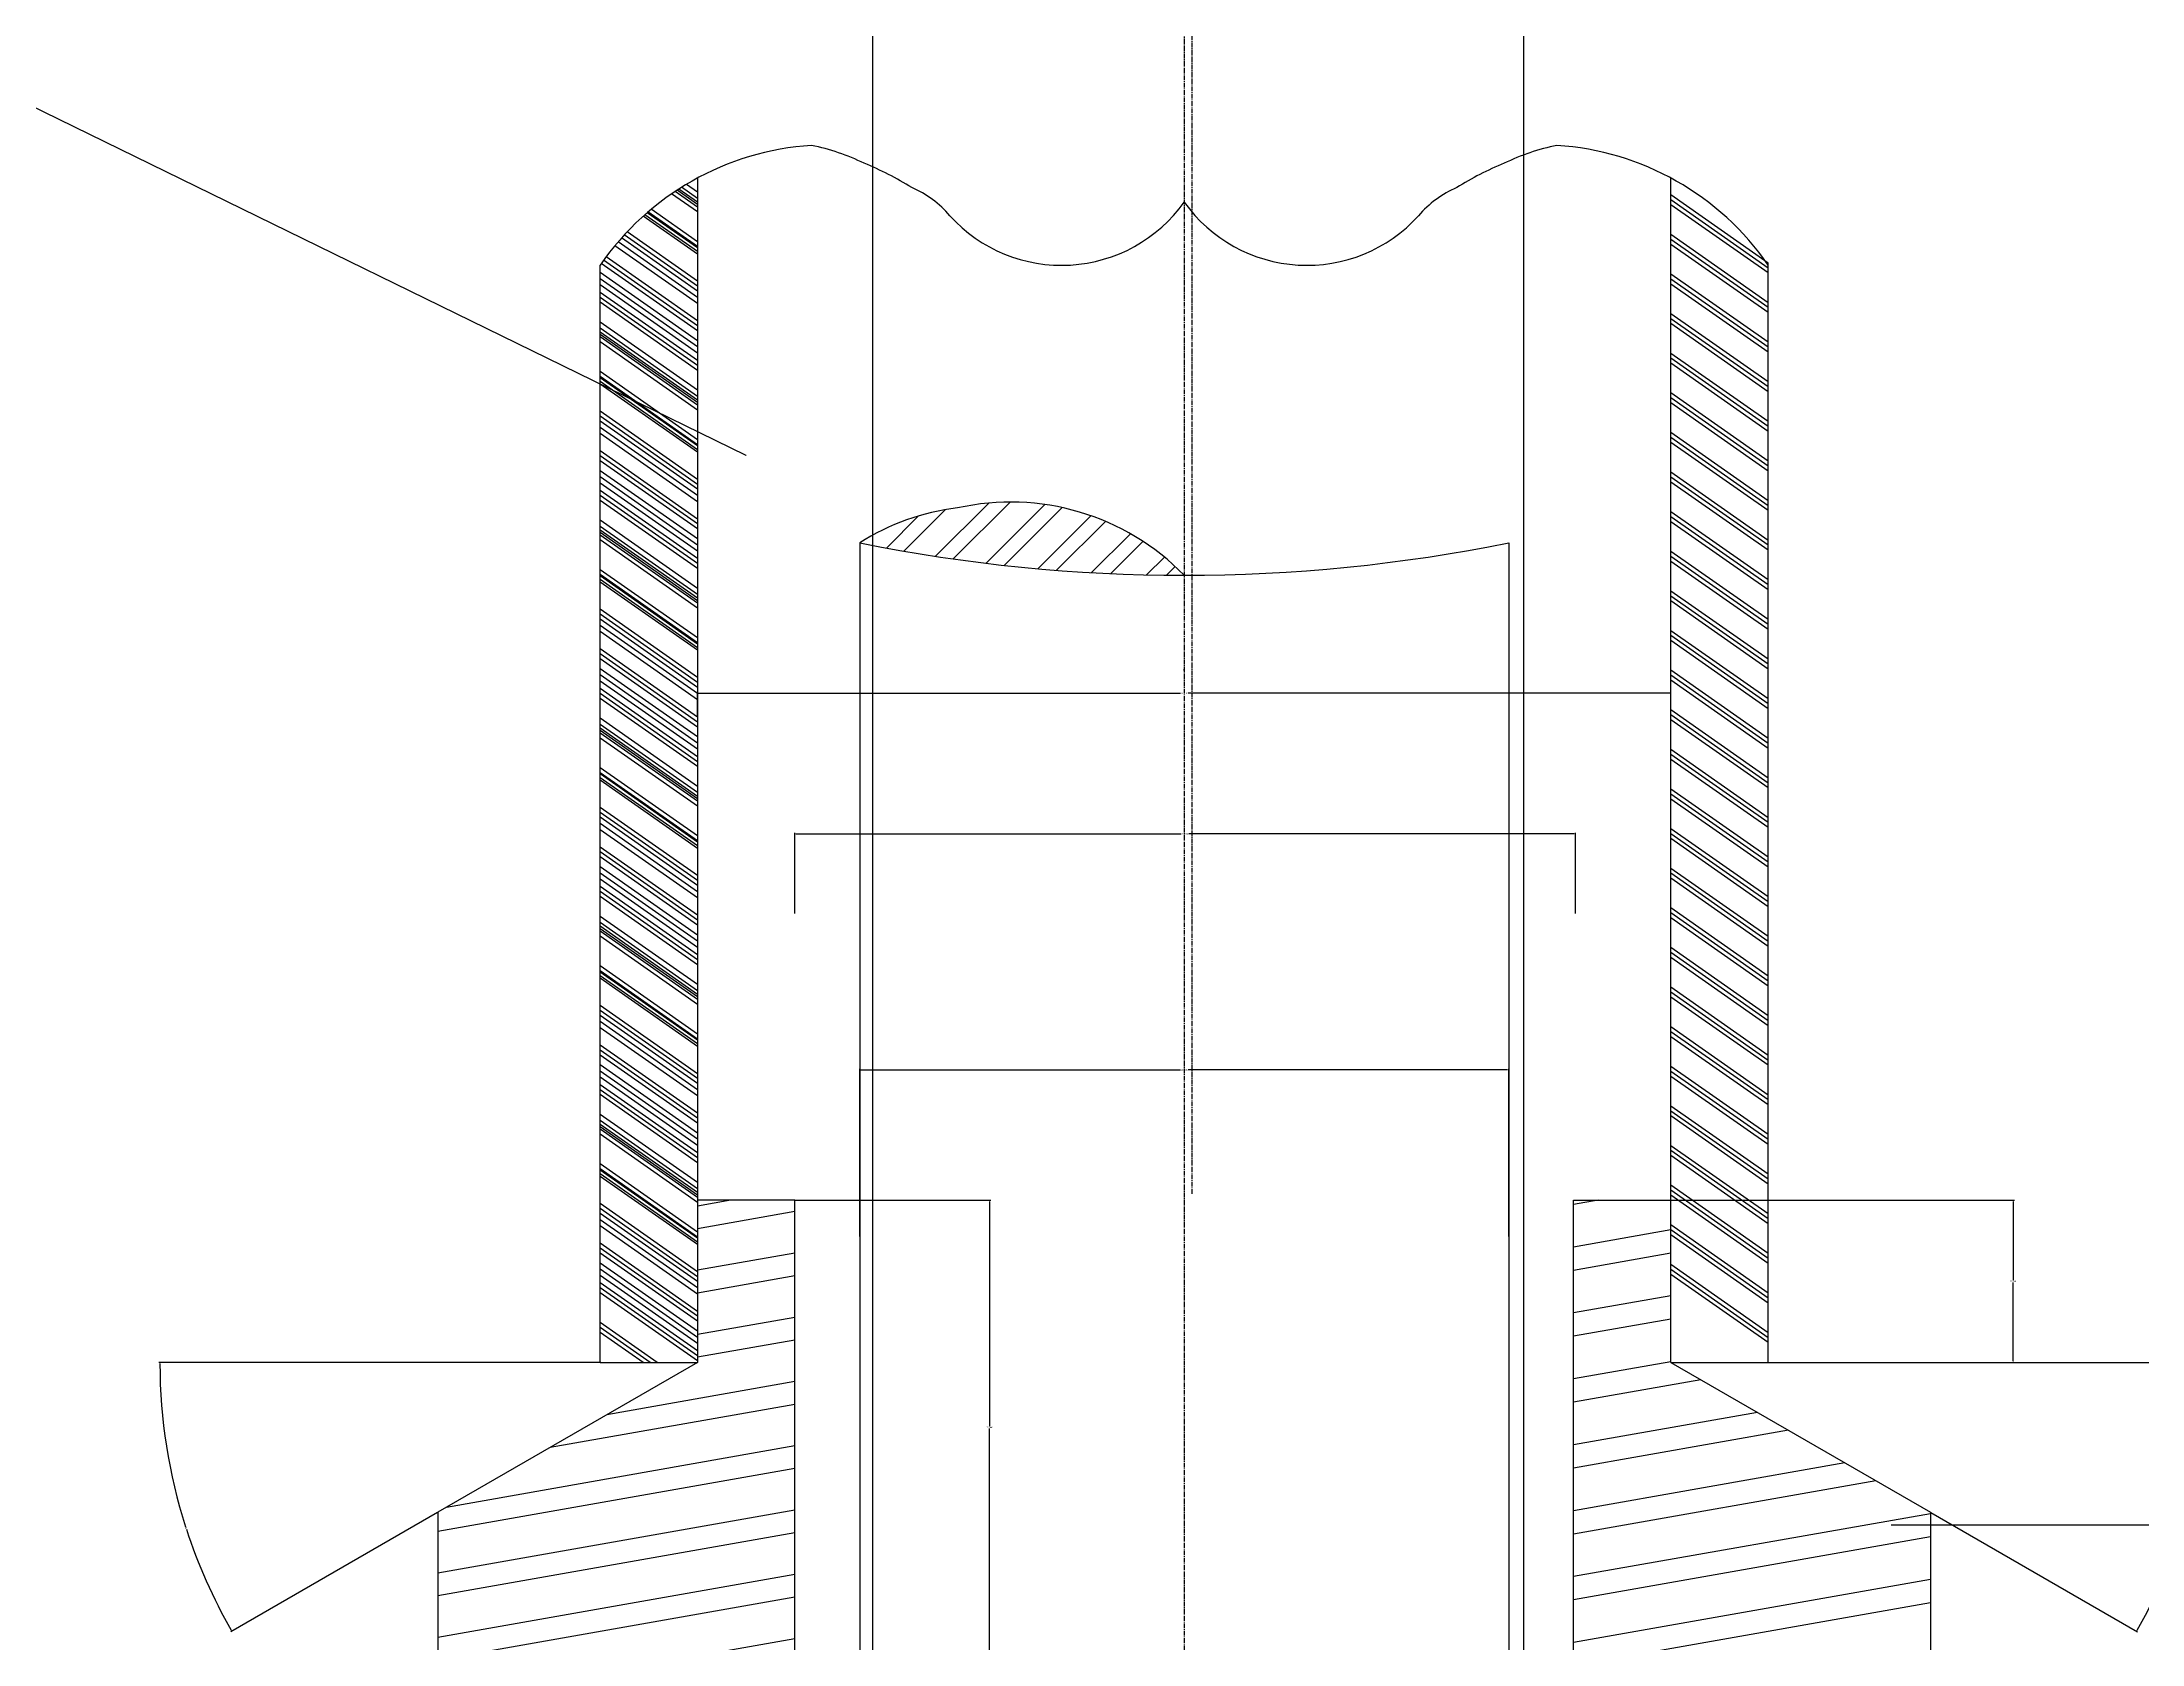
# Model space of a CAD drawing. Header units: millimetres. Extents: x 9612 to 23319, y 1863 to 14354.
# Drawn here: x 22384.3 to 22707.9, y 8295.9 to 8542.7 of the extents above; entities that cross this region are included whole.
import ezdxf

# ---------------------------------------------------------------- set-up
doc = ezdxf.new("R2010")
doc.units = ezdxf.units.MM
doc.header["$MEASUREMENT"] = 0
doc.linetypes.add('CENTER2', pattern=[1.125, 0.75, -0.125, 0.125, -0.125])
doc.styles.get("Standard").update_dxf_attribs({"font": 'arial.ttf'})
doc.dimstyles.get("Standard").update_dxf_attribs({"dimtxt": 0.18, "dimasz": 0.18, "dimexe": 0.18, "dimexo": 0.0625, "dimgap": 0.09, "dimtad": 0, "dimtih": 1, "dimtoh": 1, "dimdec": 4, "dimzin": 0, "dimdsep": 46, "dimtxsty": 'Standard', "dimcen": 0.09, "dimadec": 0, "dimazin": 0, "dimtfac": 1, "dimtdec": 4, "dimtofl": 0, "dimtmove": 0, "dimatfit": 3, "dimfxl": 1, "dimtolj": 1, "dimtzin": 0, "dimarcsym": 0})

# ---------------------------------------------------------------- blocks, each defined once
blk = doc.blocks.new('*D111')
at = {"color": 0, "linetype": 'Continuous', "lineweight": -2, "transparency": 16777216}
for p, q in [((11770.3, 7626.05), (11838.25, 7626.05)), ((11795.29, 7602.93), (11827.13, 7584.54))]:
    blk.add_line(p, q, dxfattribs=at)
for start, end in [(342.1989, 359.8755), (330.1262, 341.9343)]:
    blk.add_arc((11755.23, 7626.05), 82.84, start, end, dxfattribs=at)
at = {"color": 0, "linetype": 'Continuous', "transparency": 16777216}
for points in [[(11838.04, 7625.87), (11838.1, 7625.87), (11838.07, 7626.05)], [(11827.09, 7584.77), (11827.04, 7584.8), (11826.98, 7584.63)]]:
    blk.add_solid(points, dxfattribs=at)
at = {"layer": 'Defpoints', "color": 0, "linetype": 'Continuous', "transparency": 16777216}
for p in [(11755.23, 7626.05), (11755.24, 7626.05), (11770.23, 7626.05), (11836.82, 7611.67), (11795.23, 7602.96)]:
    blk.add_point(p, dxfattribs=at)
at = {"color": 0, "linetype": 'Continuous', "transparency": 16777216, "insert": (11834.05, 7600.54), "char_height": 0.18, "attachment_point": 5}
blk.add_mtext('\\A1;30°', dxfattribs=at)
blk = doc.blocks.new('*D112')
at = {"color": 0, "linetype": 'Continuous', "lineweight": -2, "transparency": 16777216}
for p, q in [((11590.17, 7626.05), (11522.21, 7626.05)), ((11565.18, 7602.93), (11533.33, 7584.54))]:
    blk.add_line(p, q, dxfattribs=at)
for start, end in [(180.1245, 197.8011), (198.0657, 209.8738)]:
    blk.add_arc((11605.23, 7626.05), 82.84, start, end, dxfattribs=at)
at = {"color": 0, "linetype": 'Continuous', "transparency": 16777216}
for points in [[(11522.36, 7625.87), (11522.42, 7625.87), (11522.39, 7626.05)], [(11533.43, 7584.8), (11533.37, 7584.77), (11533.49, 7584.63)]]:
    blk.add_solid(points, dxfattribs=at)
at = {"layer": 'Defpoints', "color": 0, "linetype": 'Continuous', "transparency": 16777216}
for p in [(11590.23, 7626.05), (11605.23, 7626.05), (11605.23, 7626.05), (11523.65, 7611.67), (11565.23, 7602.96)]:
    blk.add_point(p, dxfattribs=at)
at = {"color": 0, "linetype": 'Continuous', "transparency": 16777216, "insert": (11526.42, 7600.54), "char_height": 0.18, "attachment_point": 5}
blk.add_mtext('\\A1;30°', dxfattribs=at)
blk = doc.blocks.new('*D114')
at = {"color": 0, "lineweight": -2, "transparency": 16777216}
for p, q in [((11620.3, 7651.05), (11650.42, 7651.05)), ((11650.24, 7650.87), (11650.24, 7616.23)), ((11650.24, 7581.23), (11650.24, 7615.87)), ((11620.3, 7581.05), (11650.42, 7581.05))]:
    blk.add_line(p, q, dxfattribs=at)
at = {"color": 0, "transparency": 16777216}
for points in [[(11650.21, 7650.87), (11650.27, 7650.87), (11650.24, 7651.05)], [(11650.21, 7581.23), (11650.27, 7581.23), (11650.24, 7581.05)]]:
    blk.add_solid(points, dxfattribs=at)
at = {"layer": 'Defpoints', "color": 0, "transparency": 16777216}
for p in [(11620.23, 7651.05), (11650.24, 7651.05), (11620.23, 7581.05)]:
    blk.add_point(p, dxfattribs=at)
at = {"color": 0, "transparency": 16777216, "insert": (11650.24, 7616.05), "char_height": 0.18, "attachment_point": 5}
blk.add_mtext('\\A1;70.0000', dxfattribs=at)
blk = doc.blocks.new('*D115')
at = {"color": 0, "lineweight": -2, "transparency": 16777216}
for p, q in [((11630.23, 7645.44), (11630.23, 7671.29)), ((11630.41, 7671.11), (11679.64, 7671.11)), ((11730.05, 7671.11), (11680.83, 7671.11)), ((11730.23, 7645.44), (11730.23, 7671.29))]:
    blk.add_line(p, q, dxfattribs=at)
at = {"color": 0, "transparency": 16777216}
for points in [[(11630.41, 7671.14), (11630.41, 7671.08), (11630.23, 7671.11)], [(11730.05, 7671.14), (11730.05, 7671.08), (11730.23, 7671.11)]]:
    blk.add_solid(points, dxfattribs=at)
at = {"layer": 'Defpoints', "color": 0, "transparency": 16777216}
for p in [(11730.23, 7671.11), (11630.23, 7645.37), (11730.23, 7645.37)]:
    blk.add_point(p, dxfattribs=at)
at = {"color": 0, "transparency": 16777216, "insert": (11680.23, 7671.11), "char_height": 0.18, "attachment_point": 5}
blk.add_mtext('\\A1;100.0000', dxfattribs=at)
blk = doc.blocks.new('*D116')
at = {"color": 0, "lineweight": -2, "transparency": 16777216}
for p, q in [((11620.23, 7695.2), (11620.23, 7707.66)), ((11620.41, 7707.48), (11679.77, 7707.48)), ((11740.32, 7707.48), (11680.96, 7707.48)), ((11740.5, 7695.2), (11740.5, 7707.66))]:
    blk.add_line(p, q, dxfattribs=at)
at = {"color": 0, "transparency": 16777216}
for points in [[(11620.41, 7707.51), (11620.41, 7707.45), (11620.23, 7707.48)], [(11740.32, 7707.51), (11740.32, 7707.45), (11740.5, 7707.48)]]:
    blk.add_solid(points, dxfattribs=at)
at = {"layer": 'Defpoints', "color": 0, "transparency": 16777216}
for p in [(11740.5, 7707.48), (11620.23, 7695.14), (11740.5, 7695.14)]:
    blk.add_point(p, dxfattribs=at)
at = {"color": 0, "transparency": 16777216, "insert": (11680.37, 7707.48), "char_height": 0.18, "attachment_point": 5}
blk.add_mtext('\\A1;120.2646', dxfattribs=at)
blk = doc.blocks.new('*D117')
at = {"color": 0, "lineweight": -2, "transparency": 16777216}
for p, q in [((11605.23, 7725.54), (11605.23, 7729.35)), ((11605.41, 7729.17), (11679.64, 7729.17)), ((11755.05, 7729.17), (11680.83, 7729.17)), ((11755.23, 7719.02), (11755.23, 7729.35))]:
    blk.add_line(p, q, dxfattribs=at)
at = {"color": 0, "transparency": 16777216}
for points in [[(11605.41, 7729.2), (11605.41, 7729.14), (11605.23, 7729.17)], [(11755.05, 7729.2), (11755.05, 7729.14), (11755.23, 7729.17)]]:
    blk.add_solid(points, dxfattribs=at)
at = {"layer": 'Defpoints', "color": 0, "transparency": 16777216}
for p in [(11755.23, 7729.17), (11605.23, 7725.48), (11755.23, 7718.96)]:
    blk.add_point(p, dxfattribs=at)
at = {"color": 0, "transparency": 16777216, "insert": (11680.23, 7729.17), "char_height": 0.18, "attachment_point": 5}
blk.add_mtext('\\A1;150.0000', dxfattribs=at)
blk = doc.blocks.new('*D119')
at = {"color": 0, "lineweight": -2, "transparency": 16777216}
for p, q in [((11755.3, 7651.05), (11808.16, 7651.05)), ((11807.98, 7650.87), (11807.98, 7638.73)), ((11807.98, 7626.23), (11807.98, 7638.37)), ((11755.3, 7626.05), (11808.16, 7626.05))]:
    blk.add_line(p, q, dxfattribs=at)
at = {"color": 0, "transparency": 16777216}
for points in [[(11807.95, 7650.87), (11808.01, 7650.87), (11807.98, 7651.05)], [(11807.95, 7626.23), (11808.01, 7626.23), (11807.98, 7626.05)]]:
    blk.add_solid(points, dxfattribs=at)
at = {"layer": 'Defpoints', "color": 0, "transparency": 16777216}
for p in [(11755.23, 7651.05), (11755.23, 7626.05), (11807.98, 7626.05)]:
    blk.add_point(p, dxfattribs=at)
at = {"color": 0, "transparency": 16777216, "insert": (11807.98, 7638.55), "char_height": 0.18, "attachment_point": 5}
blk.add_mtext('\\A1;25.0000', dxfattribs=at)
blk = doc.blocks.new('*D120')
at = {"color": 0, "lineweight": -2, "transparency": 16777216}
for p, q in [((11789.17, 7626.05), (11863.59, 7626.05)), ((11863.41, 7625.87), (11863.41, 7613.73)), ((11863.41, 7601.23), (11863.41, 7613.37)), ((11789.17, 7601.05), (11863.59, 7601.05))]:
    blk.add_line(p, q, dxfattribs=at)
at = {"color": 0, "transparency": 16777216}
for points in [[(11863.38, 7625.87), (11863.44, 7625.87), (11863.41, 7626.05)], [(11863.38, 7601.23), (11863.44, 7601.23), (11863.41, 7601.05)]]:
    blk.add_solid(points, dxfattribs=at)
at = {"layer": 'Defpoints', "color": 0, "transparency": 16777216}
for p in [(11789.11, 7626.05), (11789.11, 7601.05), (11863.41, 7601.05)]:
    blk.add_point(p, dxfattribs=at)
at = {"color": 0, "transparency": 16777216, "insert": (11863.41, 7613.55), "char_height": 0.18, "attachment_point": 5}
blk.add_mtext('\\A1;25.0000', dxfattribs=at)
blk = doc.blocks.new('*D121')
at = {"color": 0, "lineweight": -2, "transparency": 16777216}
for p, q in [((11355.83, 7857.78), (11424.7, 7857.78)), ((11424.7, 7857.78), (11612.7, 7765.81)), ((11680.14, 7732.77), (11680.32, 7732.77)), ((11680.23, 7732.68), (11680.23, 7732.86))]:
    blk.add_line(p, q, dxfattribs=at)
at = {"color": 0, "transparency": 16777216}
blk.add_solid([(11612.72, 7765.83), (11612.69, 7765.78), (11612.86, 7765.73)], dxfattribs=at)
at = {"layer": 'Defpoints', "color": 0, "transparency": 16777216}
for p in [(11612.86, 7765.73), (11747.6, 7699.81)]:
    blk.add_point(p, dxfattribs=at)
at = {"color": 0, "transparency": 16777216, "insert": (11354.98, 7857.78), "char_height": 0.18, "attachment_point": 5}
blk.add_mtext('\\A1;Stock Tube\\PID ∅150.0000', dxfattribs=at)
blk = doc.blocks.new('ijkkkkkkkkk')
h = blk.add_hatch()
h.set_pattern_fill('STEEL', color=256, scale=60)
h.set_pattern_definition([(45, (-14035.1045, -4417.567), (-4.4194174, 4.4194174), []), (45, (-14035.1045, -4414.442), (-4.4194174, 4.4194174), [])])
edge = h.paths.add_edge_path()
edge.add_ellipse((1178.14894, -229.98695), major_axis=(-26.40408, 26.40408), ratio=1, start_angle=269.2665083, end_angle=327.694605, ccw=False)
edge.add_ellipse((1204.88887, 48.57695), major_axis=(178.54446, 178.54446), ratio=1, start_angle=213.5788137, end_angle=225, ccw=False)
edge.add_ellipse((1174.11072, -229.06062), major_axis=(-25.27601, 25.27601), ratio=1, start_angle=321.6954173, end_angle=347.5298792, ccw=False)
for p, q in [((1156.88182, -1041.89229), (1156.88182, 739.71136)), ((1257.22988, -1041.89229), (1257.22988, 739.71136))]:
    blk.add_line(p, q)
at = {"linetype": 'CENTER2'}
for p, q in [((1206.09956, -299.23521), (1206.09956, 389.7602)), ((1204.88887, 19.33629), (1204.88887, -612.61448))]:
    blk.add_line(p, q, dxfattribs=at)
at = {"linetype": 'Continuous'}
for p, q in [((1129.88887, -147.95322), (1125.89569, -145.15716)), ((1129.88887, -147.19023), (1126.45032, -144.78253)), ((1129.88887, -146.80874), (1126.73108, -144.59763)), ((1129.88887, -146.42725), (1127.01417, -144.41437)), ((1129.88887, -145.85501), (1127.44323, -144.14255)), ((1129.88887, -144.90128), (1128.17028, -143.69791)), ((1129.88887, -142.72308), (1129.88887, -325.20267)), ((1279.88887, -325.20267), (1279.88887, -142.72308)), ((1294.88887, -155.81936), (1279.88887, -145.31624)), ((1129.88887, -154.43858), (1121.53346, -148.58806)), ((1129.88887, -154.05709), (1121.77334, -148.37454)), ((1129.88887, -153.48485), (1122.13697, -148.05691)), ((1129.88887, -153.29411), (1122.2592, -147.95175)), ((1129.88887, -152.53112), (1122.75325, -147.53471)), ((1129.88887, -152.53112), (1122.75325, -147.53471)), ((1294.88887, -156.58234), (1279.88887, -146.07923)), ((1294.88887, -157.34532), (1279.88887, -146.84221)), ((1129.88887, -160.16096), (1118.17193, -151.95668)), ((1129.88887, -160.16096), (1118.17193, -151.95668)), ((1129.88887, -159.39798), (1118.59497, -151.4899)), ((1129.88887, -158.635), (1119.02565, -151.02849)), ((1294.88887, -161.92323), (1279.88887, -151.42012)), ((1129.88887, -164.73887), (1115.79227, -154.86832)), ((1129.88887, -162.06842), (1117.14753, -153.14684)), ((1129.88887, -161.11469), (1117.65383, -152.54763)), ((1294.88887, -162.68621), (1279.88887, -152.1831)), ((1294.88887, -163.4492), (1279.88887, -152.94608)), ((1114.88887, -325.20267), (1114.88887, -156.1246)), ((1129.88887, -167.79081), (1114.88887, -157.28769)), ((1129.88887, -168.74454), (1114.88887, -158.24142)), ((1129.88887, -166.26484), (1115.05888, -155.88077)), ((1129.88887, -165.50185), (1115.42185, -155.37194)), ((1294.88887, -168.0271), (1279.88887, -157.52399)), ((1294.88887, -168.79009), (1279.88887, -158.28697)), ((1294.88887, -325.20267), (1294.88887, -155.81936)), ((1129.88887, -169.69827), (1114.88887, -159.19515)), ((1129.88887, -170.84274), (1114.88887, -160.33963)), ((1129.88887, -171.60573), (1114.88887, -161.10261)), ((1294.88887, -169.55307), (1279.88887, -159.04996)), ((1129.88887, -172.36871), (1114.88887, -161.8656)), ((1129.88887, -175.42065), (1114.88887, -164.91753)), ((1294.88887, -174.13098), (1279.88887, -163.62786)), ((1294.88887, -174.89396), (1279.88887, -164.39085)), ((1129.88887, -176.37438), (1114.88887, -165.87126)), ((1129.88887, -176.94661), (1114.88887, -166.4435)), ((1129.88887, -177.32811), (1114.88887, -166.82499)), ((1129.88887, -177.7096), (1114.88887, -167.20649)), ((1129.88887, -178.47258), (1114.88887, -167.96947)), ((1294.88887, -175.65694), (1279.88887, -165.15383)), ((1294.88887, -180.23485), (1279.88887, -169.73174)), ((1294.88887, -180.99783), (1279.88887, -170.49472)), ((1294.88887, -181.76082), (1279.88887, -171.2577)), ((1129.88887, -183.05049), (1114.88887, -172.54737)), ((1129.88887, -183.05049), (1114.88887, -172.54737)), ((1129.88887, -183.81347), (1114.88887, -173.31036)), ((1129.88887, -184.00422), (1114.88887, -173.5011)), ((1129.88887, -184.57646), (1114.88887, -174.07334)), ((1129.88887, -184.95795), (1114.88887, -174.45483)), ((1294.88887, -186.33872), (1279.88887, -175.83561)), ((1294.88887, -187.10171), (1279.88887, -176.59859)), ((1294.88887, -187.86469), (1279.88887, -177.36158)), ((1129.88887, -189.15436), (1114.88887, -178.65125)), ((1129.88887, -189.91734), (1114.88887, -179.41423)), ((1129.88887, -190.68033), (1114.88887, -180.17722)), ((1129.88887, -190.68033), (1114.88887, -180.17722)), ((1129.88887, -191.63406), (1114.88887, -181.13095)), ((1129.88887, -192.58779), (1114.88887, -182.08468)), ((1294.88887, -192.44259), (1279.88887, -181.93948)), ((1294.88887, -193.20558), (1279.88887, -182.70247)), ((1294.88887, -193.96856), (1279.88887, -183.46545)), ((1129.88887, -195.25823), (1114.88887, -184.75512)), ((1129.88887, -196.02122), (1114.88887, -185.5181)), ((1129.88887, -196.7842), (1114.88887, -186.28109)), ((1129.88887, -198.31017), (1114.88887, -187.80706)), ((1129.88887, -199.2639), (1114.88887, -188.76079)), ((1129.88887, -200.21763), (1114.88887, -189.71452)), ((1129.88887, -201.36211), (1114.88887, -190.85899)), ((1294.88887, -198.54647), (1279.88887, -188.04335)), ((1294.88887, -199.30945), (1279.88887, -188.80634)), ((1294.88887, -200.07244), (1279.88887, -189.56932)), ((1129.88887, -202.12509), (1114.88887, -191.62198)), ((1129.88887, -202.88807), (1114.88887, -192.38496)), ((1294.88887, -204.65034), (1279.88887, -194.14723)), ((1129.88887, -205.94001), (1114.88887, -195.4369)), ((1129.88887, -206.89374), (1114.88887, -196.39063)), ((1129.88887, -207.46598), (1114.88887, -196.96287)), ((1129.88887, -207.84747), (1114.88887, -197.34436)), ((1294.88887, -205.41332), (1279.88887, -194.91021)), ((1294.88887, -206.17631), (1279.88887, -195.6732)), ((1129.88887, -208.22896), (1114.88887, -197.72585)), ((1129.88887, -208.99195), (1114.88887, -198.48883)), ((1154.88887, -198.92305), (1154.88887, -595.16202)), ((1254.88887, -198.92305), (1254.88887, -595.16202)), ((1294.88887, -210.75421), (1279.88887, -200.2511)), ((1129.88887, -213.56985), (1114.88887, -203.06674)), ((1129.88887, -213.56985), (1114.88887, -203.06674)), ((1129.88887, -214.33284), (1114.88887, -203.82972)), ((1294.88887, -211.5172), (1279.88887, -201.01408)), ((1294.88887, -212.28018), (1279.88887, -201.77707)), ((1129.88887, -214.52358), (1114.88887, -204.02047)), ((1129.88887, -215.09582), (1114.88887, -204.59271)), ((1129.88887, -215.47731), (1114.88887, -204.9742)), ((1294.88887, -216.85809), (1279.88887, -206.35497)), ((1129.88887, -219.67373), (1114.88887, -209.17061)), ((1129.88887, -220.43671), (1114.88887, -209.9336)), ((1294.88887, -217.62107), (1279.88887, -207.11796)), ((1294.88887, -218.38405), (1279.88887, -207.88094)), ((1129.88887, -221.19969), (1114.88887, -210.69658)), ((1129.88887, -221.19969), (1114.88887, -210.69658)), ((1129.88887, -222.15342), (1114.88887, -211.65031)), ((1129.88887, -223.10715), (1114.88887, -212.60404)), ((1294.88887, -222.96196), (1279.88887, -212.45885)), ((1294.88887, -223.72494), (1279.88887, -213.22183)), ((1129.88887, -225.7776), (1114.88887, -215.27448)), ((1129.88887, -226.54058), (1114.88887, -216.03747)), ((1129.88887, -227.30357), (1114.88887, -216.80045)), ((1294.88887, -224.48793), (1279.88887, -213.98481)), ((1129.88887, -228.82953), (1114.88887, -218.32642)), ((1129.88887, -229.78326), (1114.88887, -219.28015)), ((1294.88887, -229.06583), (1279.88887, -218.56272)), ((1294.88887, -229.82882), (1279.88887, -219.3257)), ((1129.88887, -230.73699), (1114.88887, -220.23388)), ((1129.88887, -231.88147), (1114.88887, -221.37836)), ((1129.88887, -232.64446), (1114.88887, -222.14134)), ((1129.88887, -233.40744), (1114.88887, -222.90433)), ((1294.88887, -230.5918), (1279.88887, -220.08869)), ((1129.88887, -236.45938), (1114.88887, -225.95626)), ((1294.88887, -235.1697), (1279.88887, -224.66659)), ((1294.88887, -235.93269), (1279.88887, -225.42958)), ((1294.88887, -236.69567), (1279.88887, -226.19256)), ((1129.88887, -237.41311), (1114.88887, -226.90999)), ((1129.88887, -237.98534), (1114.88887, -227.48223)), ((1129.88887, -238.36684), (1114.88887, -227.86372)), ((1129.88887, -238.74833), (1114.88887, -228.24521)), ((1129.88887, -239.51131), (1114.88887, -229.0082)), ((1294.88887, -241.27358), (1279.88887, -230.77046)), ((1294.88887, -242.03656), (1279.88887, -231.53345)), ((1294.88887, -242.79955), (1279.88887, -232.29643)), ((1129.88887, -244.08922), (1114.88887, -233.5861)), ((1129.88887, -244.08922), (1114.88887, -233.5861)), ((1129.88887, -244.8522), (1114.88887, -234.34909)), ((1129.88887, -245.04295), (1114.88887, -234.53983)), ((1129.88887, -245.61519), (1114.88887, -235.11207)), ((1129.88887, -245.99668), (1114.88887, -235.49356)), ((1294.88887, -247.37745), (1279.88887, -236.87434)), ((1294.88887, -248.14043), (1279.88887, -237.63732)), ((1294.88887, -248.90342), (1279.88887, -238.40031)), ((1129.88887, -250.19309), (1114.88887, -239.68998)), ((1129.88887, -250.95607), (1114.88887, -240.45296)), ((1129.88887, -251.71906), (1114.88887, -241.21594)), ((1129.88887, -251.71906), (1114.88887, -241.21594)), ((1129.88887, -252.67279), (1114.88887, -242.16968)), ((1129.88887, -253.62652), (1114.88887, -243.12341)), ((1129.88887, -256.29696), (1114.88887, -245.79385)), ((1294.88887, -253.48132), (1279.88887, -242.97821)), ((1294.88887, -254.24431), (1279.88887, -243.74119)), ((1294.88887, -255.00729), (1279.88887, -244.50418)), ((1129.88887, -257.05995), (1114.88887, -246.55683)), ((1129.88887, -257.82293), (1114.88887, -247.31982)), ((1129.88887, -259.3489), (1114.88887, -248.84579)), ((1294.88887, -259.5852), (1279.88887, -249.08208)), ((1129.88887, -260.30263), (1114.88887, -249.79952)), ((1129.88887, -261.25636), (1114.88887, -250.75325)), ((1129.88887, -262.40084), (1114.88887, -251.89772)), ((1294.88887, -260.34818), (1279.88887, -249.84507)), ((1294.88887, -261.11116), (1279.88887, -250.60805)), ((1129.88887, -263.16382), (1114.88887, -252.66071)), ((1129.88887, -263.9268), (1114.88887, -253.42369)), ((1294.88887, -265.68907), (1279.88887, -255.18596)), ((1129.88887, -266.97874), (1114.88887, -256.47563)), ((1129.88887, -267.93247), (1114.88887, -257.42936)), ((1129.88887, -268.50471), (1114.88887, -258.0016)), ((1129.88887, -268.8862), (1114.88887, -258.38309)), ((1129.88887, -269.26769), (1114.88887, -258.76458)), ((1294.88887, -266.45205), (1279.88887, -255.94894)), ((1294.88887, -267.21504), (1279.88887, -256.71192)), ((1129.88887, -270.03068), (1114.88887, -259.52756)), ((1294.88887, -271.79294), (1279.88887, -261.28983)), ((1294.88887, -272.55593), (1279.88887, -262.05281)), ((1129.88887, -274.60858), (1114.88887, -264.10547)), ((1129.88887, -274.60858), (1114.88887, -264.10547)), ((1129.88887, -275.37157), (1114.88887, -264.86845)), ((1129.88887, -275.56231), (1114.88887, -265.0592)), ((1294.88887, -273.31891), (1279.88887, -262.8158)), ((1129.88887, -276.13455), (1114.88887, -265.63144)), ((1129.88887, -276.51604), (1114.88887, -266.01293)), ((1294.88887, -277.89682), (1279.88887, -267.3937)), ((1294.88887, -278.6598), (1279.88887, -268.15669)), ((1129.88887, -280.71245), (1114.88887, -270.20934)), ((1129.88887, -281.47544), (1114.88887, -270.97233)), ((1129.88887, -282.23842), (1114.88887, -271.73531)), ((1129.88887, -282.23842), (1114.88887, -271.73531)), ((1294.88887, -279.42278), (1279.88887, -268.91967)), ((1129.88887, -283.19215), (1114.88887, -272.68904)), ((1129.88887, -284.14588), (1114.88887, -273.64277)), ((1294.88887, -284.00069), (1279.88887, -273.49758)), ((1294.88887, -284.76367), (1279.88887, -274.26056)), ((1294.88887, -285.52666), (1279.88887, -275.02354)), ((1129.88887, -286.81633), (1114.88887, -276.31321)), ((1129.88887, -287.57931), (1114.88887, -277.0762)), ((1129.88887, -288.3423), (1114.88887, -277.83918)), ((1129.88887, -289.86826), (1114.88887, -279.36515)), ((1129.88887, -290.82199), (1114.88887, -280.31888)), ((1129.88887, -291.77572), (1114.88887, -281.27261)), ((1294.88887, -290.10456), (1279.88887, -279.60145)), ((1294.88887, -290.86755), (1279.88887, -280.36443)), ((1294.88887, -291.63053), (1279.88887, -281.12742)), ((1129.88887, -292.9202), (1114.88887, -282.41709)), ((1129.88887, -293.68318), (1114.88887, -283.18007)), ((1129.88887, -294.44617), (1114.88887, -283.94306)), ((1129.88887, -297.49811), (1114.88887, -286.99499)), ((1129.88887, -298.45184), (1114.88887, -287.94872)), ((1294.88887, -296.20843), (1279.88887, -285.70532)), ((1294.88887, -296.97142), (1279.88887, -286.46831)), ((1294.88887, -297.7344), (1279.88887, -287.23129)), ((1129.88887, -299.02407), (1114.88887, -288.52096)), ((1129.88887, -299.40557), (1114.88887, -288.90245)), ((1129.88887, -299.78706), (1114.88887, -289.28394)), ((1129.88887, -300.55004), (1114.88887, -290.04693)), ((1294.88887, -302.31231), (1279.88887, -291.80919)), ((1294.88887, -303.07529), (1279.88887, -292.57218)), ((1294.88887, -303.83828), (1279.88887, -293.33516)), ((1129.88887, -305.12795), (1114.88887, -294.62483)), ((1129.88887, -305.12795), (1114.88887, -294.62483)), ((1129.88887, -305.89093), (1114.88887, -295.38782)), ((1129.88887, -306.08168), (1114.88887, -295.57856)), ((1129.88887, -306.65391), (1114.88887, -296.1508)), ((1129.88887, -307.03541), (1114.88887, -296.53229)), ((1129.88887, -311.23182), (1114.88887, -300.72871)), ((1135.02258, -300.20267), (1129.88887, -301.10788)), ((1144.88887, -300.20267), (1129.88887, -300.20267)), ((1144.88887, -370.20267), (1144.88887, -300.20267)), ((1268.65206, -300.20267), (1264.88887, -300.86622)), ((1264.88887, -300.20267), (1279.88887, -300.20267)), ((1264.88887, -370.20267), (1264.88887, -300.20267)), ((1294.88887, -308.41618), (1279.88887, -297.91307)), ((1294.88887, -309.17916), (1279.88887, -298.67605)), ((1294.88887, -309.94215), (1279.88887, -299.43904)), ((1129.88887, -311.9948), (1114.88887, -301.49169)), ((1129.88887, -312.75779), (1114.88887, -302.25467)), ((1129.88887, -312.75779), (1114.88887, -302.25467)), ((1129.88887, -313.71152), (1114.88887, -303.2084)), ((1129.88887, -314.66525), (1114.88887, -304.16213)), ((1144.88887, -301.9633), (1129.88887, -304.6082)), ((1294.88887, -314.52005), (1279.88887, -304.01694)), ((1129.88887, -317.33569), (1114.88887, -306.83258)), ((1279.88887, -304.7855), (1264.88887, -307.43041)), ((1279.88887, -304.7855), (1264.88887, -307.43041)), ((1294.88887, -315.28304), (1279.88887, -304.77992)), ((1294.88887, -316.04602), (1279.88887, -305.54291)), ((1129.88887, -318.09868), (1114.88887, -307.59556)), ((1129.88887, -318.86166), (1114.88887, -308.35855)), ((1129.88887, -320.38763), (1114.88887, -309.88452)), ((1144.88887, -308.36338), (1129.88887, -311.00829)), ((1279.88887, -308.37558), (1264.88887, -311.02048)), ((1279.88887, -308.37558), (1264.88887, -311.02048)), ((1294.88887, -320.62393), (1279.88887, -310.12081)), ((1129.88887, -321.34136), (1114.88887, -310.83825)), ((1129.88887, -322.29509), (1114.88887, -311.79198)), ((1129.88887, -323.43957), (1114.88887, -312.93645)), ((1129.88887, -324.20255), (1114.88887, -313.69944)), ((1144.88887, -311.86371), (1129.88887, -314.50861)), ((1294.88887, -321.38691), (1279.88887, -310.8838)), ((1294.88887, -322.14989), (1279.88887, -311.64678)), ((1129.88887, -324.96553), (1114.88887, -314.46242)), ((1279.88887, -314.93977), (1264.88887, -317.58467)), ((1279.88887, -314.93977), (1264.88887, -317.58467)), ((1123.6896, -325.20267), (1114.88887, -319.04032)), ((1122.59995, -325.20267), (1114.88887, -319.80331)), ((1144.88887, -318.26379), (1129.88887, -320.9087)), ((1279.88887, -318.52984), (1264.88887, -321.17475)), ((1279.88887, -318.52984), (1264.88887, -321.17475)), ((1121.51029, -325.20267), (1114.88887, -320.56629)), ((1144.88887, -321.76411), (1129.88887, -324.40902)), ((1129.88887, -325.20267), (1089.88887, -348.29509)), ((1114.97237, -325.20267), (1114.88887, -325.1442)), ((1114.88887, -325.20267), (1129.88887, -325.20267)), ((1279.88887, -325.09404), (1264.88887, -327.73894)), ((1279.88887, -325.09404), (1264.88887, -327.73894)), ((1279.88887, -325.20267), (1319.88887, -348.29509)), ((1279.88887, -325.20267), (1279.89397, -325.20267)), ((1279.89397, -325.20267), (1294.88887, -325.20267)), ((1144.88887, -328.1642), (1115.90715, -333.27446)), ((1284.50839, -327.86956), (1264.88887, -331.32902)), ((1284.50839, -327.86956), (1264.88887, -331.32902)), ((1144.88887, -331.66452), (1107.17781, -338.314)), ((1293.2184, -332.89795), (1264.88887, -337.89321)), ((1293.2184, -332.89795), (1264.88887, -337.89321)), ((1297.98206, -335.64806), (1264.88887, -341.48328)), ((1297.98206, -335.64806), (1264.88887, -341.48328)), ((1144.88887, -338.06461), (1091.21684, -347.52844)), ((1144.88887, -341.56493), (1089.88887, -351.26292)), ((1306.69208, -340.67644), (1264.88887, -348.04747)), ((1306.69208, -340.67644), (1264.88887, -348.04747)), ((1311.45574, -343.42655), (1264.88887, -351.63755)), ((1311.45574, -343.42655), (1264.88887, -351.63755)), ((1144.88887, -347.96502), (1089.88887, -357.663)), ((1089.88887, -348.29509), (1089.88887, -520.20267)), ((1319.88887, -348.50375), (1264.88887, -358.20174)), ((1319.88887, -348.29509), (1319.88887, -520.20267)), ((1144.88887, -351.46534), (1089.88887, -361.16333)), ((1319.88887, -352.09383), (1264.88887, -361.79181)), ((1144.88887, -357.86543), (1089.88887, -367.56341)), ((1319.88887, -358.65802), (1264.88887, -368.356)), ((1144.88887, -361.36575), (1089.88887, -371.06374)), ((1319.88887, -362.2481), (1274.77626, -370.20267)), ((1144.88887, -367.76584), (1089.88887, -377.46382))]:
    blk.add_line(p, q, dxfattribs=at)
for centre, major_axis, start_param, end_param in [((1150.23004, -180.58579), (30.39201, 30.39201), 0.849962787, 1.750760324), ((1140.52744, -171.50634), (-24.40548, 24.40548), -1.236966053, -0.987542233), ((1269.2503, -171.50634), (24.40548, 24.40548), 0.987542233, 1.236966053), ((1259.5477, -180.58579), (30.39201, 30.39201), 6.10322131, 7.004018847), ((1137.16747, -185.36675), (-34.32736, 34.32736), -1.343921439, -1.174610098), ((1272.61027, -185.36675), (34.32736, 34.32736), 1.174610098, 1.343921439), ((1156.61754, -158.92787), (11.32188, 11.32188), 6.204802997, 6.665797846), ((1253.1602, -158.92787), (-11.32188, 11.32188), -0.382612539, 0.07838231), ((1185.99544, -132.98305), (-16.39527, 16.39527), 1.520149237, 3.308663641), ((1223.7823, -132.98305), (-16.39527, 16.39527), 1.40372534, 3.192239743)]:
    blk.add_ellipse(centre, major_axis=major_axis, ratio=1, start_param=start_param, end_param=end_param, dxfattribs=at)
for centre, major_axis, start_param, end_param in [((1178.14894, -229.98695), (26.40408, 26.40408), 6.270383461, 7.290146125), ((1174.11072, -229.06062), (-25.27601, 25.27601), -0.668541087, -0.217644667), ((1204.88887, 48.57695), (178.54446, 178.54446), 3.727653512, 4.126328122)]:
    blk.add_ellipse(centre, major_axis=major_axis, ratio=1, start_param=start_param, end_param=end_param)
dim = blk.add_diameter_dim_2p(p1=(1272.259, -251.44279), p2=(1137.51873, -185.52572), text='Stock Tube\\PID <>', dimstyle='Standard')
dim.commit()
dim.dimension.update_dxf_attribs({"geometry": '*D121', "text_midpoint": (879.63047, -93.47294), "dimtype": 131, "insert": (-10475.34511, -7951.25402)})
dim = blk.add_linear_dim(base=(1279.88887, -222.08497), p1=(1129.88887, -225.7776), p2=(1279.88887, -232.29643), dimstyle='Standard')
dim.commit()
dim.dimension.update_dxf_attribs({"geometry": '*D117', "text_midpoint": (1204.88887, -222.08497), "dimtype": 128, "insert": (-10475.34511, -7951.25402)})
for base, p1, p2, picture, middle in [((1265.15351, -243.77888), (1144.88887, -256.1183), (1265.15351, -256.1183), '*D116', (1205.02119, -243.77888)), ((1254.88887, -280.14528), (1154.88887, -305.88039), (1254.88887, -305.88039), '*D115', (1204.88887, -280.14528))]:
    dim = blk.add_linear_dim(base=base, p1=p1, p2=p2, dimstyle='Standard')
    dim.commit()
    dim.dimension.update_dxf_attribs({"geometry": picture, "text_midpoint": middle, "insert": (-10475.34511, -7951.25402)})
for base, p1, p2, picture, middle in [((1174.89684, -300.20267), (1144.88887, -370.20267), (1144.88887, -300.20267), '*D114', (1174.89684, -335.20267)), ((1332.63707, -325.20267), (1279.88887, -300.20267), (1279.88887, -325.20267), '*D119', (1332.63707, -312.70267)), ((1388.06262, -350.20267), (1313.76297, -325.20267), (1313.76297, -350.20267), '*D120', (1388.06262, -337.70267))]:
    dim = blk.add_linear_dim(base=base, p1=p1, p2=p2, angle=90, dimstyle='Standard')
    dim.commit()
    dim.dimension.update_dxf_attribs({"geometry": picture, "text_midpoint": middle, "insert": (-10475.34511, -7951.25402)})
for base, line1, line2, picture, middle in [((1048.30673, -339.58696), ((1129.88376, -325.20267), (1114.88887, -325.20267)), ((1129.88887, -325.20267), (1089.88887, -348.29509)), '*D112', (1051.07311, -350.7101)), ((1361.47101, -339.58696), ((1279.89397, -325.20267), (1294.88887, -325.20267)), ((1279.88887, -325.20267), (1319.88887, -348.29509)), '*D111', (1358.70463, -350.7101))]:
    dim = blk.add_angular_dim_2l(base=base, line1=line1, line2=line2, dimstyle='Standard', dxfattribs=at)
    dim.commit()
    dim.dimension.update_dxf_attribs({"geometry": picture, "text_midpoint": middle, "dimtype": 130, "insert": (-10475.34511, -7951.25402)})
blk = doc.blocks.new('ertyu')
blk.add_blockref('ijkkkkkkkkk', (1062.05, 1954.63))

msp = doc.modelspace()

# ---------------------------------------------------------------- block references
msp.add_blockref('ertyu', (20293.37592, 6709.80574))

doc.saveas('drawing.dxf')
